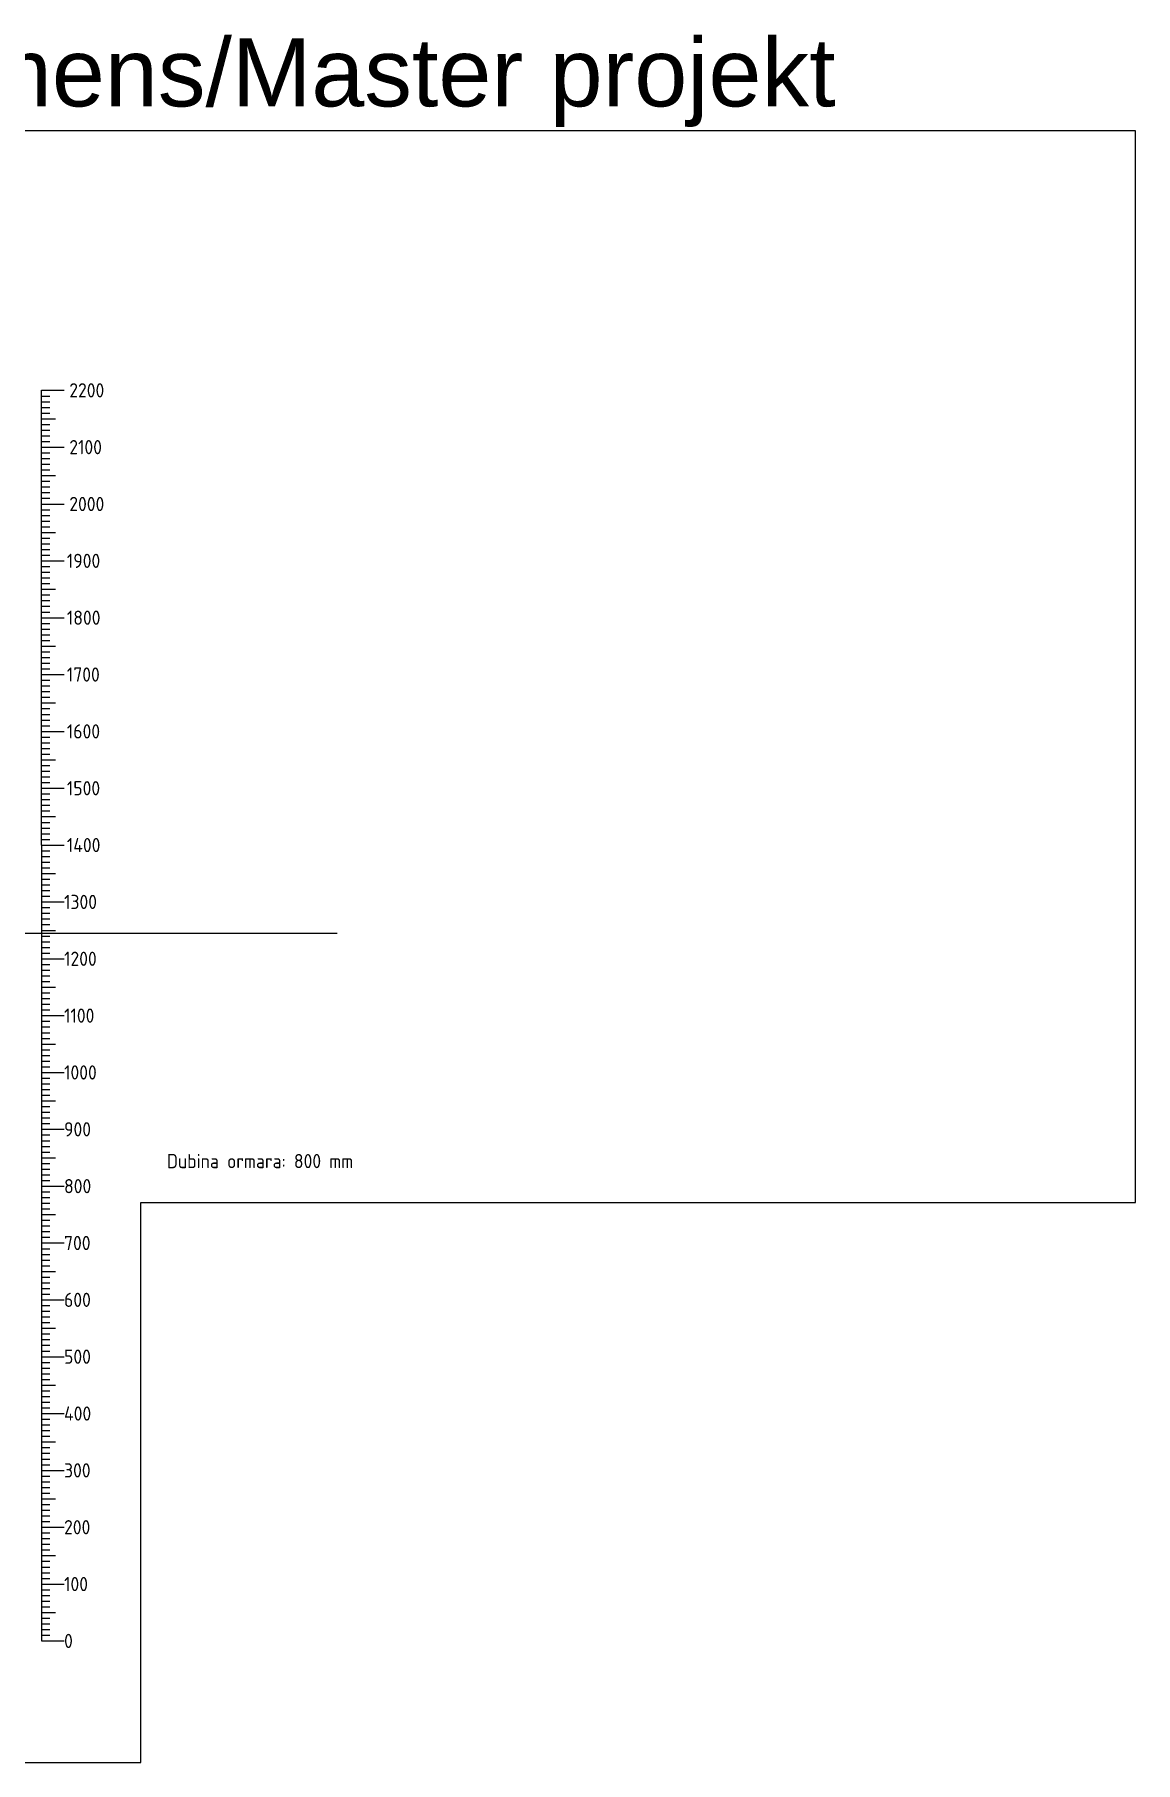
# Model space of a CAD drawing. Header units: millimetres. Extents: x 40929 to 57897, y 13592 to 43737.
# Drawn here: x 48571 to 50508, y 40095 to 43135 of the extents above; entities that cross this region are included whole.
import ezdxf
from ezdxf.enums import TextEntityAlignment as Align

# ---------------------------------------------------------------- set-up
doc = ezdxf.new("R2010")
doc.units = ezdxf.units.MM
doc.layers.add('! NO PLOT !', color=7, linetype='Continuous', true_color=0xff75dd, plot=False)
doc.layers.add('AUT_TEXT', color=7, linetype='Continuous')
doc.styles.add('PI0', font='isocpeur.ttf', dxfattribs={"width": 0.9})
doc.styles.get("Standard").update_dxf_attribs({"font": 'arial.ttf'})

msp = doc.modelspace()

# ---------------------------------------------------------------- linework, layer by layer
at = {"layer": '! NO PLOT !', "ltscale": 0.25}
msp.add_line((47348.674, 41554.253), (49103.309, 41554.253), dxfattribs=at)
msp.add_lwpolyline([(46607.931, 42965.457), (46607.931, 40095.457), (48757.931, 40095.457), (48757.931, 41080.457), (50507.931, 41080.457), (50507.931, 42965.457), (46607.931, 42965.457)], dxfattribs=at)
for p, q in [((48582.931, 41709.253), (48582.931, 42509.253)), ((48582.931, 42509.253), (48622.931, 42509.253)), ((48582.931, 42499.253), (48597.931, 42499.253)), ((48582.931, 42489.253), (48597.931, 42489.253)), ((48582.931, 42479.253), (48597.931, 42479.253)), ((48582.931, 42469.253), (48597.931, 42469.253)), ((48582.931, 42459.253), (48607.931, 42459.253)), ((48582.931, 42449.253), (48597.931, 42449.253)), ((48582.931, 42439.253), (48597.931, 42439.253)), ((48582.931, 42429.253), (48597.931, 42429.253)), ((48582.931, 42419.253), (48597.931, 42419.253)), ((48582.931, 42409.253), (48622.931, 42409.253)), ((48582.931, 42399.253), (48597.931, 42399.253)), ((48582.931, 42389.253), (48597.931, 42389.253)), ((48582.931, 42379.253), (48597.931, 42379.253)), ((48582.931, 42369.253), (48597.931, 42369.253)), ((48582.931, 42359.253), (48607.931, 42359.253)), ((48582.931, 42349.253), (48597.931, 42349.253)), ((48582.931, 42339.253), (48597.931, 42339.253)), ((48582.931, 42329.253), (48597.931, 42329.253)), ((48582.931, 42319.253), (48597.931, 42319.253)), ((48582.931, 42309.253), (48622.931, 42309.253)), ((48582.931, 42309.253), (48622.931, 42309.253)), ((48582.931, 42299.253), (48597.931, 42299.253)), ((48582.931, 42289.253), (48597.931, 42289.253)), ((48582.931, 42279.253), (48597.931, 42279.253)), ((48582.931, 42269.253), (48597.931, 42269.253)), ((48582.931, 42259.253), (48607.931, 42259.253)), ((48582.931, 42249.253), (48597.931, 42249.253)), ((48582.931, 42239.253), (48597.931, 42239.253)), ((48582.931, 42229.253), (48597.931, 42229.253)), ((48582.931, 42219.253), (48597.931, 42219.253)), ((48582.931, 42209.253), (48622.931, 42209.253)), ((48582.931, 42199.253), (48597.931, 42199.253)), ((48582.931, 42189.253), (48597.931, 42189.253)), ((48582.931, 42179.253), (48597.931, 42179.253)), ((48582.931, 42169.253), (48597.931, 42169.253)), ((48582.931, 42159.253), (48607.931, 42159.253)), ((48582.931, 42149.253), (48597.931, 42149.253)), ((48582.931, 42139.253), (48597.931, 42139.253)), ((48582.931, 42129.253), (48597.931, 42129.253)), ((48582.931, 42119.253), (48597.931, 42119.253)), ((48582.931, 42109.253), (48622.931, 42109.253)), ((48582.931, 42099.253), (48597.931, 42099.253)), ((48582.931, 42089.253), (48597.931, 42089.253)), ((48582.931, 42079.253), (48597.931, 42079.253)), ((48582.931, 42069.253), (48597.931, 42069.253)), ((48582.931, 42059.253), (48607.931, 42059.253)), ((48582.931, 42049.253), (48597.931, 42049.253)), ((48582.931, 42039.253), (48597.931, 42039.253)), ((48582.931, 42029.253), (48597.931, 42029.253)), ((48582.931, 42019.253), (48597.931, 42019.253)), ((48582.931, 42009.253), (48622.931, 42009.253)), ((48582.931, 41999.253), (48597.931, 41999.253)), ((48582.931, 41989.253), (48597.931, 41989.253)), ((48582.931, 41979.253), (48597.931, 41979.253)), ((48582.931, 41969.253), (48597.931, 41969.253)), ((48582.931, 41959.253), (48607.931, 41959.253)), ((48582.931, 41949.253), (48597.931, 41949.253)), ((48582.931, 41939.253), (48597.931, 41939.253)), ((48582.931, 41929.253), (48597.931, 41929.253)), ((48582.931, 41919.253), (48597.931, 41919.253)), ((48582.931, 41909.253), (48622.931, 41909.253)), ((48582.931, 41899.253), (48597.931, 41899.253)), ((48582.931, 41889.253), (48597.931, 41889.253)), ((48582.931, 41879.253), (48597.931, 41879.253)), ((48582.931, 41869.253), (48597.931, 41869.253)), ((48582.931, 41859.253), (48607.931, 41859.253)), ((48582.931, 41849.253), (48597.931, 41849.253)), ((48582.931, 41839.253), (48597.931, 41839.253)), ((48582.931, 41829.253), (48597.931, 41829.253)), ((48582.931, 41819.253), (48597.931, 41819.253)), ((48582.931, 41809.253), (48622.931, 41809.253)), ((48582.931, 41799.253), (48597.931, 41799.253)), ((48582.931, 41789.253), (48597.931, 41789.253)), ((48582.931, 41779.253), (48597.931, 41779.253)), ((48582.931, 41769.253), (48597.931, 41769.253)), ((48582.931, 41759.253), (48607.931, 41759.253)), ((48582.931, 41749.253), (48597.931, 41749.253)), ((48582.931, 41739.253), (48597.931, 41739.253)), ((48582.931, 41729.253), (48597.931, 41729.253)), ((48582.931, 41719.253), (48597.931, 41719.253)), ((48582.931, 41709.253), (48622.931, 41709.253)), ((48582.931, 41709.253), (48582.931, 40849.253)), ((48582.931, 41709.253), (48622.931, 41709.253)), ((48582.931, 41699.253), (48597.931, 41699.253)), ((48582.931, 41689.253), (48597.931, 41689.253)), ((48582.931, 41679.253), (48597.931, 41679.253)), ((48582.931, 41669.253), (48597.931, 41669.253)), ((48582.931, 41659.253), (48607.931, 41659.253)), ((48582.931, 41649.253), (48597.931, 41649.253)), ((48582.931, 41639.253), (48597.931, 41639.253)), ((48582.931, 41629.253), (48597.931, 41629.253)), ((48582.931, 41619.253), (48597.931, 41619.253)), ((48582.931, 41609.253), (48622.931, 41609.253)), ((48582.931, 41599.253), (48597.931, 41599.253)), ((48582.931, 41589.253), (48597.931, 41589.253)), ((48582.931, 41579.253), (48597.931, 41579.253)), ((48582.931, 41569.253), (48597.931, 41569.253)), ((48582.931, 41559.253), (48607.931, 41559.253)), ((48582.931, 41549.253), (48597.931, 41549.253)), ((48582.931, 41539.253), (48597.931, 41539.253)), ((48582.931, 41529.253), (48597.931, 41529.253)), ((48582.931, 41519.253), (48597.931, 41519.253)), ((48582.931, 41509.253), (48622.931, 41509.253)), ((48582.931, 41509.253), (48622.931, 41509.253)), ((48582.931, 41509.253), (48622.931, 41509.253)), ((48582.931, 41499.253), (48597.931, 41499.253)), ((48582.931, 41489.253), (48597.931, 41489.253)), ((48582.931, 41479.253), (48597.931, 41479.253)), ((48582.931, 41469.253), (48597.931, 41469.253)), ((48582.931, 41459.253), (48607.931, 41459.253)), ((48582.931, 41449.253), (48597.931, 41449.253)), ((48582.931, 41439.253), (48597.931, 41439.253)), ((48582.931, 41429.253), (48597.931, 41429.253)), ((48582.931, 41419.253), (48597.931, 41419.253)), ((48582.931, 41409.253), (48622.931, 41409.253)), ((48582.931, 41399.253), (48597.931, 41399.253)), ((48582.931, 41389.253), (48597.931, 41389.253)), ((48582.931, 41379.253), (48597.931, 41379.253)), ((48582.931, 41369.253), (48597.931, 41369.253)), ((48582.931, 41359.253), (48607.931, 41359.253)), ((48582.931, 41349.253), (48597.931, 41349.253)), ((48582.931, 41339.253), (48597.931, 41339.253)), ((48582.931, 41329.253), (48597.931, 41329.253)), ((48582.931, 41319.253), (48597.931, 41319.253)), ((48582.931, 41309.253), (48622.931, 41309.253)), ((48582.931, 41309.253), (48622.931, 41309.253)), ((48582.931, 41309.253), (48622.931, 41309.253)), ((48582.931, 41309.253), (48622.931, 41309.253)), ((48582.931, 41299.253), (48597.931, 41299.253)), ((48582.931, 41289.253), (48597.931, 41289.253)), ((48582.931, 41279.253), (48597.931, 41279.253)), ((48582.931, 41269.253), (48597.931, 41269.253)), ((48582.931, 41259.253), (48607.931, 41259.253)), ((48582.931, 41249.253), (48597.931, 41249.253)), ((48582.931, 41239.253), (48597.931, 41239.253)), ((48582.931, 41229.253), (48597.931, 41229.253)), ((48582.931, 41219.253), (48597.931, 41219.253)), ((48582.931, 41209.253), (48622.931, 41209.253)), ((48582.931, 41199.253), (48597.931, 41199.253)), ((48582.931, 41189.253), (48597.931, 41189.253)), ((48582.931, 41179.253), (48597.931, 41179.253)), ((48582.931, 41169.253), (48597.931, 41169.253)), ((48582.931, 41159.253), (48607.931, 41159.253)), ((48582.931, 41149.253), (48597.931, 41149.253)), ((48582.931, 41139.253), (48597.931, 41139.253)), ((48582.931, 41129.253), (48597.931, 41129.253)), ((48582.931, 41119.253), (48597.931, 41119.253)), ((48582.931, 41109.253), (48622.931, 41109.253)), ((48582.931, 41109.253), (48622.931, 41109.253)), ((48582.931, 41109.253), (48622.931, 41109.253)), ((48582.931, 41109.253), (48622.931, 41109.253)), ((48582.931, 41109.253), (48622.931, 41109.253)), ((48582.931, 41099.253), (48597.931, 41099.253)), ((48582.931, 41089.253), (48597.931, 41089.253)), ((48582.931, 41079.253), (48597.931, 41079.253)), ((48582.931, 41069.253), (48597.931, 41069.253)), ((48582.931, 41059.253), (48607.931, 41059.253)), ((48582.931, 41049.253), (48597.931, 41049.253)), ((48582.931, 41039.253), (48597.931, 41039.253)), ((48582.931, 41029.253), (48597.931, 41029.253)), ((48582.931, 41019.253), (48597.931, 41019.253)), ((48582.931, 41009.253), (48622.931, 41009.253)), ((48582.931, 40999.253), (48597.931, 40999.253)), ((48582.931, 40989.253), (48597.931, 40989.253)), ((48582.931, 40979.253), (48597.931, 40979.253)), ((48582.931, 40969.253), (48597.931, 40969.253)), ((48582.931, 40959.253), (48607.931, 40959.253)), ((48582.931, 40949.253), (48597.931, 40949.253)), ((48582.931, 40939.253), (48597.931, 40939.253)), ((48582.931, 40929.253), (48597.931, 40929.253)), ((48582.931, 40919.253), (48597.931, 40919.253)), ((48582.931, 40909.253), (48622.931, 40909.253)), ((48582.931, 40909.253), (48622.931, 40909.253)), ((48582.931, 40909.253), (48622.931, 40909.253)), ((48582.931, 40909.253), (48622.931, 40909.253)), ((48582.931, 40909.253), (48622.931, 40909.253)), ((48582.931, 40909.253), (48622.931, 40909.253)), ((48582.931, 40899.253), (48597.931, 40899.253)), ((48582.931, 40889.253), (48597.931, 40889.253)), ((48582.931, 40879.253), (48597.931, 40879.253)), ((48582.931, 40869.253), (48597.931, 40869.253)), ((48582.931, 40859.253), (48607.931, 40859.253)), ((48582.931, 40849.253), (48582.931, 40309.253)), ((48582.931, 40849.253), (48597.931, 40849.253)), ((48582.931, 40839.253), (48597.931, 40839.253)), ((48582.931, 40829.253), (48597.931, 40829.253)), ((48582.931, 40819.253), (48597.931, 40819.253)), ((48582.931, 40809.253), (48622.931, 40809.253)), ((48582.931, 40799.253), (48597.931, 40799.253)), ((48582.931, 40789.253), (48597.931, 40789.253)), ((48582.931, 40779.253), (48597.931, 40779.253)), ((48582.931, 40769.253), (48597.931, 40769.253)), ((48582.931, 40759.253), (48607.931, 40759.253)), ((48582.931, 40749.253), (48597.931, 40749.253)), ((48582.931, 40739.253), (48597.931, 40739.253)), ((48582.931, 40729.253), (48597.931, 40729.253)), ((48582.931, 40719.253), (48597.931, 40719.253)), ((48582.931, 40709.253), (48622.931, 40709.253)), ((48582.931, 40709.253), (48622.931, 40709.253)), ((48582.931, 40709.253), (48622.931, 40709.253)), ((48582.931, 40709.253), (48622.931, 40709.253)), ((48582.931, 40709.253), (48622.931, 40709.253)), ((48582.931, 40709.253), (48622.931, 40709.253)), ((48582.931, 40709.253), (48622.931, 40709.253)), ((48582.931, 40699.253), (48597.931, 40699.253)), ((48582.931, 40689.253), (48597.931, 40689.253)), ((48582.931, 40679.253), (48597.931, 40679.253)), ((48582.931, 40669.253), (48597.931, 40669.253)), ((48582.931, 40659.253), (48607.931, 40659.253)), ((48582.931, 40649.253), (48597.931, 40649.253)), ((48582.931, 40639.253), (48597.931, 40639.253)), ((48582.931, 40629.253), (48597.931, 40629.253)), ((48582.931, 40619.253), (48597.931, 40619.253)), ((48582.931, 40609.253), (48622.931, 40609.253)), ((48582.931, 40599.253), (48597.931, 40599.253)), ((48582.931, 40589.253), (48597.931, 40589.253)), ((48582.931, 40579.253), (48597.931, 40579.253)), ((48582.931, 40569.253), (48597.931, 40569.253)), ((48582.931, 40559.253), (48607.931, 40559.253)), ((48582.931, 40549.253), (48597.931, 40549.253)), ((48582.931, 40539.253), (48597.931, 40539.253)), ((48582.931, 40529.253), (48597.931, 40529.253)), ((48582.931, 40519.253), (48597.931, 40519.253)), ((48582.931, 40509.253), (48622.931, 40509.253)), ((48582.931, 40509.253), (48622.931, 40509.253)), ((48582.931, 40509.253), (48622.931, 40509.253)), ((48582.931, 40509.253), (48622.931, 40509.253)), ((48582.931, 40509.253), (48622.931, 40509.253)), ((48582.931, 40509.253), (48622.931, 40509.253)), ((48582.931, 40509.253), (48622.931, 40509.253)), ((48582.931, 40509.253), (48622.931, 40509.253)), ((48582.931, 40499.253), (48597.931, 40499.253)), ((48582.931, 40489.253), (48597.931, 40489.253)), ((48582.931, 40479.253), (48597.931, 40479.253)), ((48582.931, 40469.253), (48597.931, 40469.253)), ((48582.931, 40459.253), (48607.931, 40459.253)), ((48582.931, 40449.253), (48597.931, 40449.253)), ((48582.931, 40439.253), (48597.931, 40439.253)), ((48582.931, 40429.253), (48597.931, 40429.253)), ((48582.931, 40419.253), (48597.931, 40419.253)), ((48582.931, 40409.253), (48622.931, 40409.253)), ((48582.931, 40399.253), (48597.931, 40399.253)), ((48582.931, 40389.253), (48597.931, 40389.253)), ((48582.931, 40379.253), (48597.931, 40379.253)), ((48582.931, 40369.253), (48597.931, 40369.253)), ((48582.931, 40359.253), (48607.931, 40359.253)), ((48582.931, 40349.253), (48597.931, 40349.253)), ((48582.931, 40339.253), (48597.931, 40339.253)), ((48582.931, 40329.253), (48597.931, 40329.253)), ((48582.931, 40319.253), (48597.931, 40319.253)), ((48582.931, 40309.253), (48622.931, 40309.253))]:
    msp.add_line(p, q)

# ---------------------------------------------------------------- texts
at = {"layer": '! NO PLOT !', "ltscale": 0.25, "insert": (46607.931, 43128.718), "char_height": 120, "attachment_point": 1}
msp.add_mtext_dynamic_manual_height_columns('Tip preklopki i tipkala Siemens/Master projekt', width=4382.77629, gutter_width=12.5, heights=[0], dxfattribs=at)
at = {"style": 'PI0', "width": 0.9}
for s, p in [('2200', (48632.119, 42509.253)), ('2100', (48632.119, 42409.253)), ('2000', (48632.119, 42309.253)), ('1900', (48627.902, 42209.253)), ('1800', (48627.902, 42109.253)), ('1700', (48627.902, 42009.253)), ('1600', (48627.902, 41909.253)), ('1500', (48627.902, 41809.253)), ('1400', (48627.902, 41709.253)), ('1300', (48622.931, 41609.253)), ('1200', (48622.931, 41509.253)), ('1100', (48622.931, 41409.253)), ('1000', (48622.931, 41309.253)), ('900', (48622.931, 41209.253)), ('800', (48622.931, 41109.253)), ('700', (48622.931, 41009.253)), ('600', (48622.931, 40909.253)), ('500', (48622.931, 40809.253)), ('400', (48622.931, 40709.253)), ('300', (48622.931, 40609.253)), ('200', (48622.931, 40509.253)), ('100', (48622.931, 40409.253)), ('0', (48622.931, 40309.253))]:
    msp.add_text(s, height=25, dxfattribs=at).set_placement(p, align=Align.MIDDLE_LEFT)
at = {"layer": 'AUT_TEXT', "style": 'PI0', "width": 0.9}
msp.add_text('Dubina ormara: 800 mm', height=25, dxfattribs=at).set_placement((48967.813, 41153.379), align=Align.MIDDLE)

doc.saveas('drawing.dxf')
